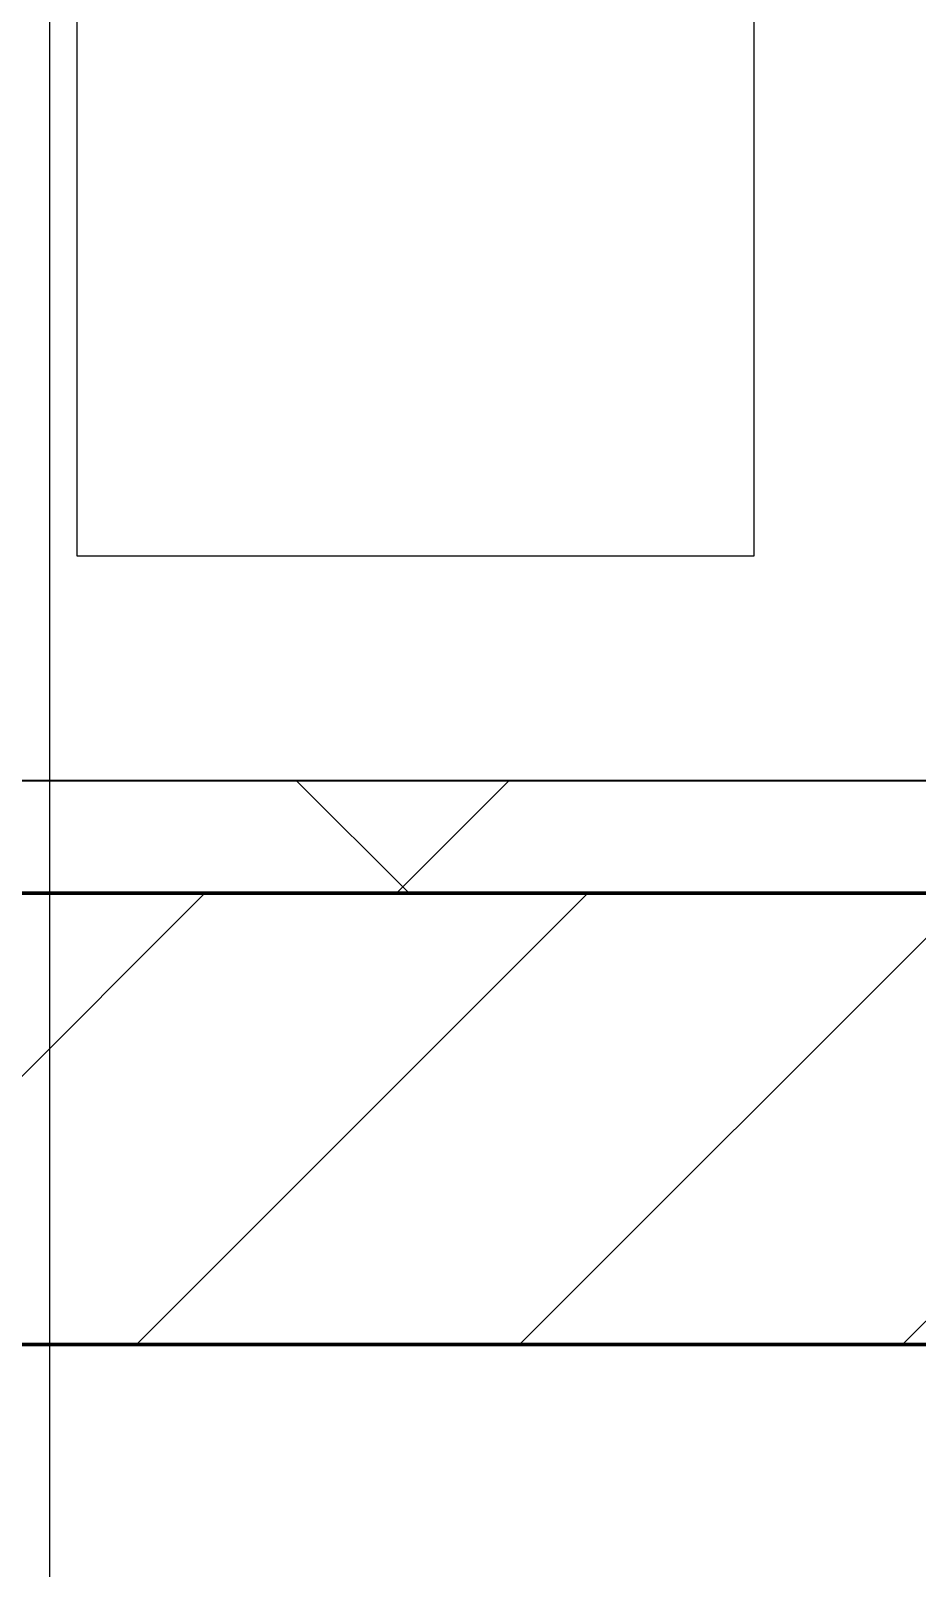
# Model space of a CAD drawing. Header units: millimetres. Extents: x -794334 to -714814, y -17806 to 22403.
# Drawn here: x -757052 to -756659, y -4120 to -3439 of the extents above; entities that cross this region are included whole.
import ezdxf
from ezdxf.xclip import XClip

# ---------------------------------------------------------------- set-up
doc = ezdxf.new("R2010")
doc.units = ezdxf.units.MM
doc.header["$XCLIPFRAME"] = 0
doc.layers.add('000 - WIPEOUT', color=250, linetype='Continuous')
doc.layers.add('A11_ALU.SOLID SHEET', color=2, linetype='Continuous')
for name, color, linetype, lineweight in [('A-ANNO-NOTE', 3, 'Continuous', 25), ('A-GLAZ-CURT', 2, 'Continuous', 9), ('A-WALL', 5, 'Continuous', 35), ('A-WALL-FNSH', 2, 'Continuous', 35), ('A-WALL-PATT', 1, 'Continuous', 35), ('WALL-E', 2, 'Continuous', 35)]:
    doc.layers.add(name, color=color, linetype=linetype, lineweight=lineweight)

# ---------------------------------------------------------------- blocks, each defined once
blk = doc.blocks.new('PPLS-PP19_Custom Tile Pattern - Custom Tile Pattern-V153-4252-01 ENLARGED CONCOURSE LEVEL - REFLECTED CEILING PLAN - SHEET 3')
at = {"layer": 'A-GLAZ-CURT'}
for p, q in [((-300, 0), (300, 0)), ((300, 0), (-300, 0)), ((230.06, 0), (300, 0)), ((-300, -50), (300, -50)), ((300, -50), (-300, -50))]:
    blk.add_line(p, q, dxfattribs=at)
for points, knots in [([(300, 0), (286.53, 0), (254.22, 0), (207.11, 0), (177.41, 0), (159.34, 0), (158.33, 0), (158.3, 0)], [-285.253232, -285.253232, -285.253232, -285.253232, -244.693688, -187.987675, -143.776725, -129.632772, -123.352749, -123.352749, -123.352749, -123.352749]), ([(247.1, 0), (246.76, 0), (245.04, 0), (238.34, 0), (226.56, 0), (221.1, 0), (200.27, 0), (182.99, 0), (174.27, 0), (169.67, 0), (168.99, 0)], [-9649.085549, -9649.085549, -9649.085549, -9649.085549, -9581.591397, -9406.094246, -9221.510254, -9016.44624, -8717.832359, -8253.978395, -8152.463617, -8069.855175, -8069.855175, -8069.855175, -8069.855175]), ([(171.51, 0), (176.48, 0), (193.23, 0), (201.73, 0), (208.81, 0), (213.9, 0), (241.96, 0), (266.73, 0), (281.71, 0), (291.71, 0), (296.52, 0), (297.86, 0), (298.09, 0)], [-7971.819559, -7971.819559, -7971.819559, -7971.819559, -7784.112253, -7606.717214, -7289.299508, -7042.621073, -6582.165592, -6068.460911, -5766.029927, -5566.724884, -5280.360606, -5199.253518, -5199.253518, -5199.253518, -5199.253518]), ([(192.13, 0), (196.39, 0), (209.6, 0), (219.42, 0), (230.06, 0)], [-38.547734, -38.547734, -38.547734, -38.547734, -24.459831, 0, 0, 0, 0]), ([(300, 0), (288.22, 0), (262, 0), (230.43, 0), (219.94, 0), (219.02, 0)], [-12528.858583, -12528.858583, -12528.858583, -12528.858583, -11905.454923, -11162.864862, -10856.732305, -10856.732305, -10856.732305, -10856.732305]), ([(219.9, 0), (220.86, 0), (227.84, 0), (242.06, 0), (246.54, 0), (246.96, 0)], [-10670.940496, -10670.940496, -10670.940496, -10670.940496, -10511.382485, -9925.173265, -9834.877357, -9834.877357, -9834.877357, -9834.877357]), ([(284.76, 0), (284.76, 0), (285.09, 0), (287.47, 0), (293.59, 0), (297.76, 0), (300, 0)], [-4110.630118, -4110.630118, -4110.630118, -4110.630118, -4053.389046, -3959.664717, -3862.421465, -3746.95702, -3746.95702, -3746.95702, -3746.95702]), ([(297.38, 0), (295.84, 0), (291.62, 0), (285.38, 0), (284.87, 0)], [-4803.172655, -4803.172655, -4803.172655, -4803.172655, -4358.271401, -4143.037883, -4143.037883, -4143.037883, -4143.037883])]:
    blk.add_open_spline(points, degree=3, knots=knots, dxfattribs=at)
blk = doc.blocks.new('PPLS-PP19_Custom Tile Pattern - Custom Tile Pattern-V154-4252-01 ENLARGED CONCOURSE LEVEL - REFLECTED CEILING PLAN - SHEET 3')
at = {"layer": 'A-GLAZ-CURT'}
for p, q in [((-300, 0), (300, 0)), ((300, 0), (-300, 0)), ((-293.07, 0), (-275.75, 0)), ((-275.75, 0), (-293.07, 0)), ((-222.32, 0), (-205, 0)), ((-205, 0), (-222.32, 0)), ((-300, -50), (300, -50)), ((300, -50), (-300, -50))]:
    blk.add_line(p, q, dxfattribs=at)
at = {"layer": 'A-GLAZ-CURT', "flags": 128}
for points in [[(-300, 0), (-291.56, 0), (-283.3, 0), (-275.2, 0), (-267.26, 0), (-259.45, 0), (-251.77, 0), (-244.2, 0), (-236.74, 0), (-229.36, 0), (-222.06, 0), (-214.83, 0), (-207.71, 0), (-200.76, 0), (-194.02, 0), (-187.54, 0), (-181.38, 0), (-175.58, 0), (-170.25, 0), (-165.64, 0), (-162.01, 0), (-159.53, 0), (-157.46, 0), (-154.52, 0), (-149.42, 0), (-141.84, 0), (-132.81, 0), (-126.08, 0)], [(-125.17, 0), (-128.55, 0), (-134.16, 0), (-140.03, 0), (-145.5, 0), (-150.63, 0), (-155.53, 0), (-160.27, 0), (-164.95, 0), (-169.65, 0), (-174.47, 0), (-179.49, 0), (-184.81, 0), (-190.44, 0), (-196.37, 0), (-202.58, 0), (-209.04, 0), (-215.73, 0), (-222.63, 0), (-229.72, 0), (-236.97, 0), (-244.39, 0), (-251.96, 0), (-259.67, 0), (-267.51, 0), (-275.48, 0), (-283.55, 0), (-291.73, 0), (-300, 0)]]:
    blk.add_lwpolyline(points, dxfattribs=at)
at = {"layer": 'A-GLAZ-CURT'}
for points, knots in [([(-300, 0), (-284.65, 0), (-236.57, 0), (-182.5, 0), (-148.38, 0), (-137.08, 0)], [-5323.127839, -5323.127839, -5323.127839, -5323.127839, -4502.809032, -2700.551212, -1552.578953, -1552.578953, -1552.578953, -1552.578953]), ([(-273.11, 0), (-276.58, 0), (-285.34, 0), (-294.48, 0), (-300, 0)], [-13924.220399, -13924.220399, -13924.220399, -13924.220399, -13729.592194, -13439.944408, -13439.944408, -13439.944408, -13439.944408]), ([(-72.93, 0), (-75.51, 0), (-91.45, 0), (-134.08, 0), (-200.05, 0), (-251.41, 0), (-272.8, 0)], [-19442.345229, -19442.345229, -19442.345229, -19442.345229, -18935.241197, -17136.203329, -15131.813646, -13929.943603, -13929.943603, -13929.943603, -13929.943603]), ([(-137.88, 0), (-140.56, 0), (-147.66, 0), (-147.69, 0), (-158.72, 0), (-174.02, 0), (-185.59, 0), (-209.77, 0), (-232.01, 0), (-255.22, 0), (-262.59, 0), (-264.9, 0), (-265.4, 0)], [-3187.727384, -3187.727384, -3187.727384, -3187.727384, -2919.378265, -2477.344047, -2237.412286, -2029.680487, -1755.085331, -1400.429864, -858.079193, -543.655514, -208.940337, 0, 0, 0, 0]), ([(-258.6, 0), (-257.91, 0), (-254.26, 0), (-241.25, 0), (-225.99, 0), (-213.63, 0), (-207.49, 0), (-204.93, 0)], [-5722.54675, -5722.54675, -5722.54675, -5722.54675, -5657.471696, -5413.335975, -5017.494783, -4832.723979, -4696.764752, -4696.764752, -4696.764752, -4696.764752]), ([(-133.82, 0), (-135.51, 0), (-137.8, 0), (-149.31, 0), (-162.01, 0), (-177.91, 0), (-199.46, 0), (-216.65, 0), (-231.26, 0), (-233.46, 0), (-234, 0)], [-2731.647847, -2731.647847, -2731.647847, -2731.647847, -2418.507304, -2308.929706, -2113.765672, -1763.376603, -1422.553702, -978.033455, -846.069444, -682.911962, -682.911962, -682.911962, -682.911962]), ([(-233.49, 0), (-233.44, 0), (-232.38, 0), (-230.74, 0), (-225.3, 0), (-223.63, 0)], [-455.274641, -455.274641, -455.274641, -455.274641, -440.605512, -119.536984, 0, 0, 0, 0]), ([(-223.63, 0), (-219.39, 0), (-206.17, 0), (-188.58, 0), (-169.02, 0), (-152.12, 0), (-136.84, 0), (-127.33, 0), (-124.19, 0), (-123.43, 0), (-123.28, 0)], [-5463.295695, -5463.295695, -5463.295695, -5463.295695, -5161.076232, -4739.070012, -4465.409639, -4149.119819, -3839.893365, -3647.167523, -3488.92562, -3439.852845, -3439.852845, -3439.852845, -3439.852845]), ([(-204.3, 0), (-203.93, 0), (-197.65, 0), (-185.8, 0), (-171.77, 0), (-158.7, 0), (-157.22, 0)], [-4685.575192, -4685.575192, -4685.575192, -4685.575192, -4666.091899, -4349.945572, -4000.813434, -3840.635403, -3840.635403, -3840.635403, -3840.635403]), ([(-152.35, 0), (-151.03, 0), (-147.71, 0), (-143.57, 0), (-138.62, 0)], [-3494.978217, -3494.978217, -3494.978217, -3494.978217, -3371.022232, -3227.460399, -3227.460399, -3227.460399, -3227.460399]), ([(-118.78, 0), (-121.86, 0), (-126.28, 0), (-136.96, 0), (-147.46, 0), (-150.03, 0), (-150.57, 0)], [-5938.474035, -5938.474035, -5938.474035, -5938.474035, -5700.061948, -5508.838257, -5298.784692, -5196.16478, -5196.16478, -5196.16478, -5196.16478]), ([(-150.34, 0), (-150.07, 0), (-147.75, 0), (-144.27, 0), (-138.26, 0), (-137.1, 0)], [-4948.728362, -4948.728362, -4948.728362, -4948.728362, -4883.323924, -4440.880425, -4344.766414, -4344.766414, -4344.766414, -4344.766414]), ([(-137.02, 0), (-137.96, 0), (-142.6, 0), (-147.74, 0), (-149.07, 0)], [-6494.37627, -6494.37627, -6494.37627, -6494.37627, -6449.282163, -6277.220794, -6277.220794, -6277.220794, -6277.220794]), ([(-148.23, 0), (-146.94, 0), (-141.68, 0), (-139.19, 0), (-137.8, 0)], [-6162.058746, -6162.058746, -6162.058746, -6162.058746, -6017.569127, -5695.996646, -5695.996646, -5695.996646, -5695.996646]), ([(-137.07, 0), (-137.33, 0), (-141.96, 0), (-146.11, 0), (-146.95, 0)], [-757.000565, -757.000565, -757.000565, -757.000565, -741.901385, -489.130243, -489.130243, -489.130243, -489.130243]), ([(-146.69, 0), (-146.59, 0), (-145.49, 0), (-135.69, 0), (-128.29, 0), (-125.15, 0)], [-420.34245, -420.34245, -420.34245, -420.34245, -406.956646, -290.263673, 0, 0, 0, 0]), ([(-137.05, 0), (-131.64, 0), (-121.8, 0), (-110.8, 0), (-99.5, 0), (-91.46, 0)], [-1551.524307, -1551.524307, -1551.524307, -1551.524307, -1002.059161, -460.363443, 0, 0, 0, 0]), ([(-136.56, 0), (-133.16, 0), (-125.14, 0), (-107.3, 0), (-90.42, 0), (-76.12, 0), (-71.05, 0), (-70.19, 0)], [-4330.137317, -4330.137317, -4330.137317, -4330.137317, -4054.690705, -3793.097032, -3402.597032, -3144.956779, -3092.955226, -3092.955226, -3092.955226, -3092.955226]), ([(-136.37, 0), (-136.29, 0), (-135.42, 0), (-133.93, 0), (-128.78, 0), (-126.5, 0)], [-5579.751817, -5579.751817, -5579.751817, -5579.751817, -5560.701257, -5364.112219, -5231.017328, -5231.017328, -5231.017328, -5231.017328]), ([(-86.16, 0), (-91.37, 0), (-104.13, 0), (-122.08, 0), (-133.29, 0), (-136.36, 0)], [-1681.3698, -1681.3698, -1681.3698, -1681.3698, -1374.161226, -945.742622, -770.627825, -770.627825, -770.627825, -770.627825]), ([(-26.75, 0), (-27.82, 0), (-36.18, 0), (-53.55, 0), (-78.2, 0), (-109.73, 0), (-125.85, 0), (-136.06, 0)], [-8718.362214, -8718.362214, -8718.362214, -8718.362214, -8532.293389, -8073.216054, -7508.296369, -7004.680444, -6509.710453, -6509.710453, -6509.710453, -6509.710453]), ([(-127.41, 0), (-131.63, 0), (-133.16, 0), (-134.09, 0), (-134.15, 0)], [-8540.990293, -8540.990293, -8540.990293, -8540.990293, -8266.114998, -8246.473386, -8246.473386, -8246.473386, -8246.473386]), ([(-134.15, 0), (-133.32, 0), (-130.31, 0), (-117.33, 0), (-92.04, 0), (-74.02, 0), (-62.74, 0), (-60.36, 0), (-59.97, 0)], [-7657.439573, -7657.439573, -7657.439573, -7657.439573, -7293.749979, -6839.55839, -6236.997189, -5713.340575, -5140.470607, -5006.787413, -5006.787413, -5006.787413, -5006.787413]), ([(-120.13, 0), (-120.14, 0), (-120.24, 0), (-121.3, 0), (-129.25, 0), (-133.82, 0)], [-2933.992132, -2933.992132, -2933.992132, -2933.992132, -2920.575025, -2840.280255, -2731.647847, -2731.647847, -2731.647847, -2731.647847]), ([(-113.43, 0), (-113.44, 0), (-113.96, 0), (-119.73, 0), (-125.43, 0), (-127.03, 0), (-127.41, 0)], [-328.499627, -328.499627, -328.499627, -328.499627, -282.672656, -98.539552, -24.539552, 0, 0, 0, 0]), ([(-126.5, 0), (-122.44, 0), (-108.71, 0), (-86.68, 0), (-63.44, 0), (-54.4, 0), (-48.53, 0), (-30.79, 0), (-20.06, 0), (-6.34, 0), (-1.84, 0)], [-5231.017328, -5231.017328, -5231.017328, -5231.017328, -4994.692869, -4542.524482, -4008.285538, -3689.699207, -3546.54457, -3315.260113, -2864.387349, -2615.508664, -2615.508664, -2615.508664, -2615.508664]), ([(-125.15, 0), (-124.93, 0), (-121.96, 0), (-113.01, 0), (-98.9, 0), (-85.5, 0), (-73.8, 0), (-69.14, 0)], [-3362.7396, -3362.7396, -3362.7396, -3362.7396, -3342.215224, -3074.362186, -2902.289527, -2605.247022, -2333.550367, -2333.550367, -2333.550367, -2333.550367]), ([(-122.08, 0), (-122.01, 0), (-121.69, 0), (-121.2, 0), (-120.88, 0)], [-3136.336417, -3136.336417, -3136.336417, -3136.336417, -3110.304437, -3035.164275, -3035.164275, -3035.164275, -3035.164275]), ([(-36.33, 0), (-36.43, 0), (-37.27, 0), (-45.02, 0), (-46.13, 0), (-60.59, 0), (-81.23, 0), (-99.51, 0), (-114.02, 0), (-117.28, 0), (-118.78, 0)], [-1855.773136, -1855.773136, -1855.773136, -1855.773136, -1810.870157, -1672.078046, -1405.135169, -1060.00838, -740.068933, -229.489605, -116.330425, 0, 0, 0, 0]), ([(-117.74, 0), (-117.19, 0), (-114.78, 0), (-113.43, 0), (-113.43, 0)], [-821.249067, -821.249067, -821.249067, -821.249067, -394.672656, -330.879064, -330.879064, -330.879064, -330.879064]), ([(-36.62, 0), (-36.62, 0), (-40.35, 0), (-44.32, 0), (-58.97, 0), (-85.2, 0), (-107.61, 0), (-116.56, 0), (-117.56, 0)], [-4069.478503, -4069.478503, -4069.478503, -4069.478503, -3858.647035, -3538.256648, -2842.901703, -2193.204658, -1433.981041, -985.49888, -985.49888, -985.49888, -985.49888]), ([(-115.82, 0), (-114.96, 0), (-110.41, 0), (-96.78, 0), (-81.82, 0), (-72.87, 0), (-69.64, 0)], [-5724.064692, -5724.064692, -5724.064692, -5724.064692, -5430.283136, -5103.229623, -4799.173296, -4627.967198, -4627.967198, -4627.967198, -4627.967198]), ([(9.32, 0), (9.08, 0), (7.65, 0), (2.57, 0), (-12.23, 0), (-25.64, 0), (-40, 0), (-56.24, 0), (-75.59, 0), (-94, 0), (-112.01, 0), (-114.94, 0), (-115.63, 0)], [-2922.926651, -2922.926651, -2922.926651, -2922.926651, -2882.788014, -2720.818881, -2518.50168, -2125.455881, -1792.521578, -1466.981642, -1208.454564, -789.402658, -501.969187, -243.577221, -243.577221, -243.577221, -243.577221]), ([(-91.46, 0), (-90.09, 0), (-84.7, 0), (-77.43, 0), (-72.73, 0), (-72.64, 0), (-72.64, 0)], [-19832.387487, -19832.387487, -19832.387487, -19832.387487, -19753.885894, -19541.04734, -19478.625389, -19471.062469, -19471.062469, -19471.062469, -19471.062469]), ([(-69.17, 0), (-69.36, 0), (-75.05, 0), (-80.63, 0), (-86.16, 0)], [-2017.972391, -2017.972391, -2017.972391, -2017.972391, -2007.031671, -1681.3698, -1681.3698, -1681.3698, -1681.3698]), ([(-29.03, 0), (-33.97, 0), (-43.74, 0), (-56.37, 0), (-71.66, 0), (-77.83, 0), (-82.66, 0), (-83.28, 0), (-83.28, 0)], [-2680.714891, -2680.714891, -2680.714891, -2680.714891, -2413.671296, -2161.752162, -2006.592567, -1646.621388, -1424.436217, -1393.971743, -1393.971743, -1393.971743, -1393.971743]), ([(-83.28, 0), (-83.28, 0), (-82.91, 0), (-76.14, 0), (-62.97, 0), (-48.14, 0), (-36.49, 0), (-33.57, 0), (-29.94, 0), (-28.57, 0)], [-1393.4169, -1393.4169, -1393.4169, -1393.4169, -1353.722004, -1274.333717, -1073.56893, -651.549973, -296.515819, -83.513472, 0, 0, 0, 0]), ([(-69.24, 0), (-68.85, 0), (-67.08, 0), (-65.12, 0), (-63.63, 0)], [-3073.832547, -3073.832547, -3073.832547, -3073.832547, -3050.982048, -2969.237017, -2969.237017, -2969.237017, -2969.237017]), ([(-69.18, 0), (-58.7, 0), (-39, 0), (-15.37, 0), (-4.03, 0), (-1.28, 0)], [-4619.864545, -4619.864545, -4619.864545, -4619.864545, -4065.652676, -3589.737505, -3416.569575, -3416.569575, -3416.569575, -3416.569575]), ([(-66.39, 0), (-66.39, 0), (-63.63, 0), (-53.63, 0), (-34.42, 0), (-29.82, 0), (-29.19, 0)], [-2493.31794, -2493.31794, -2493.31794, -2493.31794, -2315.303971, -1809.437387, -963.711516, -666.19313, -666.19313, -666.19313, -666.19313]), ([(31.18, 0), (25.97, 0), (11.99, 0), (-16.92, 0), (-47.42, 0), (-65.77, 0), (-66.37, 0), (-66.38, 0)], [-4496.803627, -4496.803627, -4496.803627, -4496.803627, -4222.080604, -3745.412743, -2981.410125, -2542.574734, -2498.224237, -2498.224237, -2498.224237, -2498.224237]), ([(-63.63, 0), (-61.49, 0), (-57.39, 0), (-54.49, 0), (-45.2, 0), (-40.79, 0), (-40.46, 0), (-40.44, 0)], [-2969.237017, -2969.237017, -2969.237017, -2969.237017, -2851.217951, -2734.127174, -2474.780881, -2410.990208, -2350.645972, -2350.645972, -2350.645972, -2350.645972]), ([(-58.83, 0), (-58.37, 0), (-57.29, 0), (-54.23, 0), (-46.33, 0), (-42.62, 0), (-41.76, 0)], [-4859.52896, -4859.52896, -4859.52896, -4859.52896, -4680.891996, -4469.85053, -4321.566175, -4270.495146, -4270.495146, -4270.495146, -4270.495146]), ([(-51.83, 0), (-51.83, 0), (-51.78, 0), (-47.4, 0), (-46.01, 0), (-40.22, 0), (-36.78, 0)], [-632.814994, -632.814994, -632.814994, -632.814994, -627.965721, -508.377888, -260.442412, 0, 0, 0, 0]), ([(76.63, 0), (74.8, 0), (67.65, 0), (53.52, 0), (37, 0), (24.07, 0), (12.82, 0), (-2.9, 0), (-20.62, 0), (-32.81, 0), (-44.85, 0), (-51.43, 0), (-51.79, 0)], [-3095.572228, -3095.572228, -3095.572228, -3095.572228, -2950.589685, -2634.532728, -2313.748533, -2106.613311, -1925.670641, -1617.263037, -1290.787923, -1039.307308, -819.71621, -644.910881, -644.910881, -644.910881, -644.910881]), ([(-41.76, 0), (-39.9, 0), (-37.72, 0), (-36.92, 0), (-36.77, 0)], [-4270.495146, -4270.495146, -4270.495146, -4270.495146, -4161.040818, -4106.245333, -4106.245333, -4106.245333, -4106.245333]), ([(-36.78, 0), (-32.43, 0), (-19.22, 0), (8.83, 0), (40.19, 0), (60.61, 0), (66.29, 0)], [-6191.144455, -6191.144455, -6191.144455, -6191.144455, -5862.463379, -5340.621928, -4573.028122, -4256.411813, -4256.411813, -4256.411813, -4256.411813]), ([(-36.29, 0), (-36.29, 0), (-34.66, 0), (-28.88, 0), (-26.95, 0), (-26.54, 0)], [-9150.272121, -9150.272121, -9150.272121, -9150.272121, -9057.163041, -8919.836787, -8834.607043, -8834.607043, -8834.607043, -8834.607043]), ([(30.82, 0), (29.27, 0), (20.14, 0), (3.54, 0), (-16.58, 0), (-34.76, 0), (-36.04, 0)], [-10462.034656, -10462.034656, -10462.034656, -10462.034656, -10363.088938, -9884.23066, -9424.652049, -9182.880979, -9182.880979, -9182.880979, -9182.880979]), ([(-33.34, 0), (-33.34, 0), (-32.93, 0), (-31.16, 0), (-30.52, 0)], [-2415.024266, -2415.024266, -2415.024266, -2415.024266, -2357.633367, -2323.618664, -2323.618664, -2323.618664, -2323.618664]), ([(-1.47, 0), (-7.25, 0), (-18.58, 0), (-30.57, 0), (-31.82, 0), (-32, 0)], [-3291.793108, -3291.793108, -3291.793108, -3291.793108, -2994.501669, -2698.150104, -2614.070998, -2614.070998, -2614.070998, -2614.070998]), ([(-30.76, 0), (-30.73, 0), (-29.99, 0), (-23.47, 0), (-15.75, 0), (-15.19, 0)], [-54176.191683, -54176.191683, -54176.191683, -54176.191683, -54157.274271, -53749.15266, -53717.791567, -53717.791567, -53717.791567, -53717.791567]), ([(-30.52, 0), (-27.11, 0), (-17.83, 0), (5.99, 0), (22.06, 0), (37.44, 0), (45.92, 0), (57.76, 0), (64.47, 0), (72.74, 0), (75.22, 0), (76.03, 0), (76.21, 0)], [-2323.618664, -2323.618664, -2323.618664, -2323.618664, -2142.497158, -1716.209403, -1206.526904, -1089.329421, -901.315459, -753.071572, -495.328968, -421.953223, -334.951786, -290.452333, -290.452333, -290.452333, -290.452333]), ([(-13, 0), (-14.35, 0), (-17.68, 0), (-25.97, 0), (-29.52, 0), (-30.21, 0)], [-55207.591944, -55207.591944, -55207.591944, -55207.591944, -54789.006179, -54461.685999, -54290.791712, -54290.791712, -54290.791712, -54290.791712]), ([(8.33, 0), (8.19, 0), (7.18, 0), (0.32, 0), (-13.89, 0), (-24.92, 0), (-29.03, 0)], [-3574.286521, -3574.286521, -3574.286521, -3574.286521, -3526.962355, -3285.499107, -2903.012179, -2680.714891, -2680.714891, -2680.714891, -2680.714891]), ([(-28.98, 0), (-28.66, 0), (-27.39, 0), (-24.45, 0), (-22.56, 0)], [-166.548282, -166.548282, -166.548282, -166.548282, -102.06493, 0, 0, 0, 0]), ([(-28.57, 0), (-26.93, 0), (-20.29, 0), (-12.67, 0), (-4.93, 0), (-1.31, 0)], [-5361.429781, -5361.429781, -5361.429781, -5361.429781, -5261.36855, -5050.479954, -4865.001098, -4865.001098, -4865.001098, -4865.001098]), ([(-22.56, 0), (-20.27, 0), (-17.03, 0), (-11.36, 0), (-7.66, 0), (-6.6, 0), (-6.44, 0)], [-56468.192263, -56468.192263, -56468.192263, -56468.192263, -56344.022017, -56303.229861, -56166.290093, -56124.392176, -56124.392176, -56124.392176, -56124.392176]), ([(-15.19, 0), (-13.07, 0), (7.48, 0), (42.82, 0), (88.72, 0), (120.63, 0), (138.28, 0), (138.53, 0)], [-461.142613, -461.142613, -461.142613, -461.142613, -429.606584, -390.253598, -346.313304, -291.370682, -290.5735, -290.5735, -290.5735, -290.5735]), ([(-6.54, 0), (-6.73, 0), (-7.2, 0), (-7.6, 0), (-7.79, 0)], [-56009.792147, -56009.792147, -56009.792147, -56009.792147, -55949.290093, -55895.192118, -55895.192118, -55895.192118, -55895.192118]), ([(-1.3, 0), (0.24, 0), (5.47, 0), (13.15, 0), (21.24, 0), (24.62, 0), (24.72, 0), (24.72, 0)], [-4864.78021, -4864.78021, -4864.78021, -4864.78021, -4785.90057, -4596.498881, -4445.288762, -4384.376941, -4376.041937, -4376.041937, -4376.041937, -4376.041937]), ([(66.19, 0), (62.51, 0), (54.02, 0), (39.61, 0), (24.74, 0), (8.65, 0), (-0.55, 0), (-1.3, 0)], [-4550.419885, -4550.419885, -4550.419885, -4550.419885, -4326.416877, -4098.545751, -3766.694881, -3333.063701, -3294.685823, -3294.685823, -3294.685823, -3294.685823]), ([(-1.27, 0), (1.7, 0), (10.45, 0), (15.02, 0), (22.91, 0), (31, 0), (39.04, 0), (51.19, 0), (58.74, 0), (61.34, 0), (61.45, 0)], [-2604.802059, -2604.802059, -2604.802059, -2604.802059, -2439.246196, -2084.094819, -1956.422387, -1818.904206, -1645.594513, -1443.202566, -1228.752106, -1120.932285, -1120.932285, -1120.932285, -1120.932285]), ([(-0.97, 0), (1, 0), (6.01, 0), (9.64, 0), (10.14, 0), (10.18, 0)], [-3410.081093, -3410.081093, -3410.081093, -3410.081093, -3285.047089, -3066.359526, -3044.715262, -3044.715262, -3044.715262, -3044.715262]), ([(-0.89, 0), (0.74, 0), (5.35, 0), (15.97, 0), (22.54, 0), (24.49, 0)], [-219.003758, -219.003758, -219.003758, -219.003758, -206.416616, -198.214427, -187.717507, -187.717507, -187.717507, -187.717507]), ([(103.09, 0), (101.08, 0), (86.31, 0), (63.34, 0), (35.84, 0), (12, 0), (4.03, 0), (-0.18, 0), (-0.53, 0)], [-375.435014, -375.435014, -375.435014, -375.435014, -369.147452, -330.153101, -307.516438, -285.83788, -246.234814, -242.468447, -242.468447, -242.468447, -242.468447]), ([(24.69, 0), (24.54, 0), (20.99, 0), (15.48, 0), (10.8, 0), (9.63, 0)], [-4368.572414, -4368.572414, -4368.572414, -4368.572414, -4306.476363, -4080.000647, -3772.857994, -3772.857994, -3772.857994, -3772.857994]), ([(18.16, 0), (19.15, 0), (24.25, 0), (25.66, 0), (26.12, 0)], [-5700.113719, -5700.113719, -5700.113719, -5700.113719, -5554.232259, -5302.431367, -5302.431367, -5302.431367, -5302.431367]), ([(114.39, 0), (114.2, 0), (112.08, 0), (105.42, 0), (92.38, 0), (85.59, 0), (74.4, 0), (62.26, 0), (51.85, 0), (43.81, 0), (29.53, 0), (20.67, 0), (18.85, 0), (18.16, 0)], [-8148.58938, -8148.58938, -8148.58938, -8148.58938, -8105.191388, -7723.759874, -7531.75727, -7135.649961, -6924.452779, -6738.82075, -6548.303034, -6314.283804, -6135.05769, -5972.647715, -5832.674503, -5832.674503, -5832.674503, -5832.674503])]:
    blk.add_open_spline(points, degree=3, knots=knots, dxfattribs=at)
for points in [[(-63.96, 0), (-64.1, 0), (-66.16, 0), (-68.48, 0)], [(-68.04, 0), (-66.88, 0), (-65.82, 0), (-65.07, 0)], [(-39.84, 0), (-39.08, 0), (-38.11, 0), (-37.36, 0)], [(-2.63, 0), (-2.49, 0), (-2.14, 0), (-1.53, 0)]]:
    blk.add_open_spline(points, degree=3, dxfattribs=at)
blk = doc.blocks.new('*U1029')
at = {"layer": 'A-GLAZ-CURT'}
for name, p in [('PPLS-PP19_Custom Tile Pattern - Custom Tile Pattern-V153-4252-01 ENLARGED CONCOURSE LEVEL - REFLECTED CEILING PLAN - SHEET 3', (21602.37, -7350)), ('PPLS-PP19_Custom Tile Pattern - Custom Tile Pattern-V154-4252-01 ENLARGED CONCOURSE LEVEL - REFLECTED CEILING PLAN - SHEET 3', (22202.37, -7350))]:
    blk.add_blockref(name, p, dxfattribs=at)
blk = doc.blocks.new('*U1240')
at = {"color": 3}
blk.add_wipeout([(-437.5, -7050), (437.5, -7050), (437.5, -7350), (-437.5, -7350)], dxfattribs=at).dxf.layer = '000 - WIPEOUT'
at = {"layer": 'A11_ALU.SOLID SHEET', "color": 0, "linetype": 'ByBlock'}
blk.add_lwpolyline([(-437.5, -7350), (437.5, -7350), (437.5, -7050), (-437.5, -7050)], close=True, dxfattribs=at)
blk = doc.blocks.new('*U1630')
blk.add_lwpolyline([(22690, -750), (19166.45, -750), (19116.45, -700), (18966.44, -550), (-101025.39, -550), (-101025.39, -6704.96), (-96300, -6704.96), (-96300, -7350), (-94497.63, -7350), (17250, -7350), (17250, -6849.96), (18300, -6849.96), (22690, -6849.96)], close=True)
at = {"layer": 'A11_ALU.SOLID SHEET', "color": 0, "linetype": 'ByBlock', "rotation": 90}
blk.add_blockref('*U1240', (-19400, -6813), dxfattribs=at)

msp = doc.modelspace()

# ---------------------------------------------------------------- block references
at = {"layer": 'A11_ALU.SOLID SHEET'}
ref = msp.add_blockref('*U1630', (-744681.24, 3579.02), dxfattribs=at)
XClip(ref).set_block_clipping_path([(-45802.4668593339, -9620.0029952967), (23702.8690583039, 10334.9999958097)])

# ---------------------------------------------------------------- next in the draw order: hatches: boundary and pattern name
at = {"layer": 'A-WALL-PATT', "lineweight": 9}
h = msp.add_hatch(dxfattribs=at)
h.set_pattern_fill('FP_5', color=256, style=0, pattern_type=2)
h.set_pattern_definition([(45, (0, 0), (-212.13203, 212.13203), []), (135, (0, 0), (-212.13203, -212.13203), [])])
h.paths.add_polyline_path([(-727630.24, -3820.98), (-727382.37, -3820.98), (-727382.37, -3770.98), (-790483.7, -3770.98), (-790483.7, -3820.98), (-727766, -3820.98)])
h = msp.add_hatch(dxfattribs=at)
h.set_pattern_fill('FP_2', color=256, style=0, pattern_type=2)
h.set_pattern_definition([(45, (0, 0), (-84.852814, 84.852814), [])])
h.paths.add_polyline_path([(-727382.37, -4020.98), (-727382.37, -3820.98), (-790483.7, -3820.98), (-790483.7, -4020.98), (-727494.49, -4020.98)])

# ---------------------------------------------------------------- next in the draw order: linework, layer by layer
at = {"layer": 'A-ANNO-NOTE'}
msp.add_line((-757043.34, -2006.81), (-757043.84, -11249.33), dxfattribs=at)
at = {"layer": 'A-WALL', "color": 7, "lineweight": 70}
for p, q in [((-758780, -3820.98), (-756380, -3820.98)), ((-756380, -3820.98), (-758780, -3820.98)), ((-756380, -4020.98), (-758780, -4020.98))]:
    msp.add_line(p, q, dxfattribs=at)
at = {"layer": 'A-WALL-FNSH', "color": 250}
msp.add_line((-758780, -3770.98), (-756380, -3770.98), dxfattribs=at)
at = {"layer": 'WALL-E'}
for p, q in [((-727382.37, -4020.98), (-790483.7, -4020.98)), ((-790483.7, -4020.98), (-727382.37, -4020.98))]:
    msp.add_line(p, q, dxfattribs=at)

# ---------------------------------------------------------------- next in the draw order: block references
msp.add_blockref('*U1029', (-778882.37, 3579.02))

doc.saveas('drawing.dxf')
